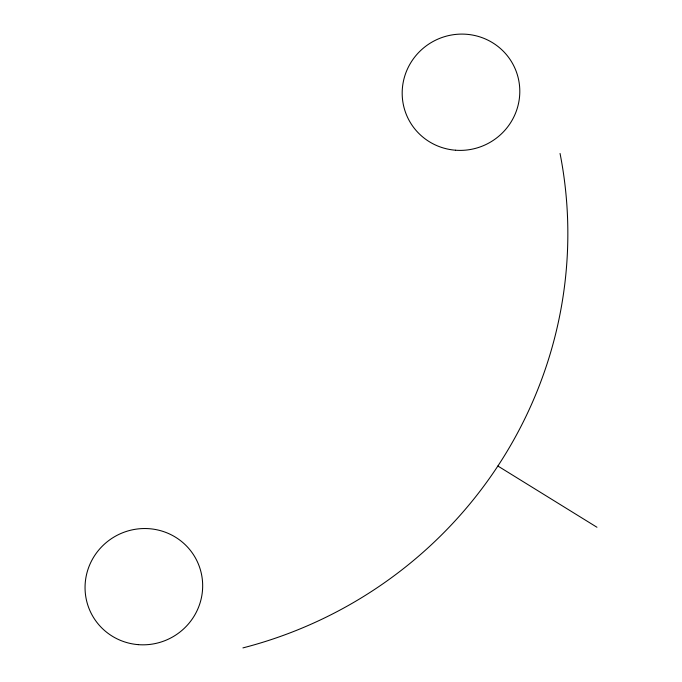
<?xml version="1.0" encoding="UTF-8"?>
<svg xmlns="http://www.w3.org/2000/svg" width="682" height="682" viewBox="0 0 682 682"><rect width="100%" height="100%" fill="white"/><g stroke="black" fill="none" stroke-linecap="round" stroke-linejoin="round"><path stroke-width="1.02" d="M497.894 466.028L596.955 527.254M560.05 153.467A427.981 419.976 -26.7 0 1 242.92 647.9M455.499 150.219A59.036 57.927 -26.7 0 0 514.45 67.203A59.036 57.927 -26.7 0 0 413.028 59.317A59.036 57.927 -26.7 0 0 455.499 150.219M138.369 644.652A59.036 57.927 -26.7 0 0 197.32 561.636A59.036 57.927 -26.7 0 0 95.898 553.75A59.036 57.927 -26.7 0 0 138.369 644.652"/></g></svg>
